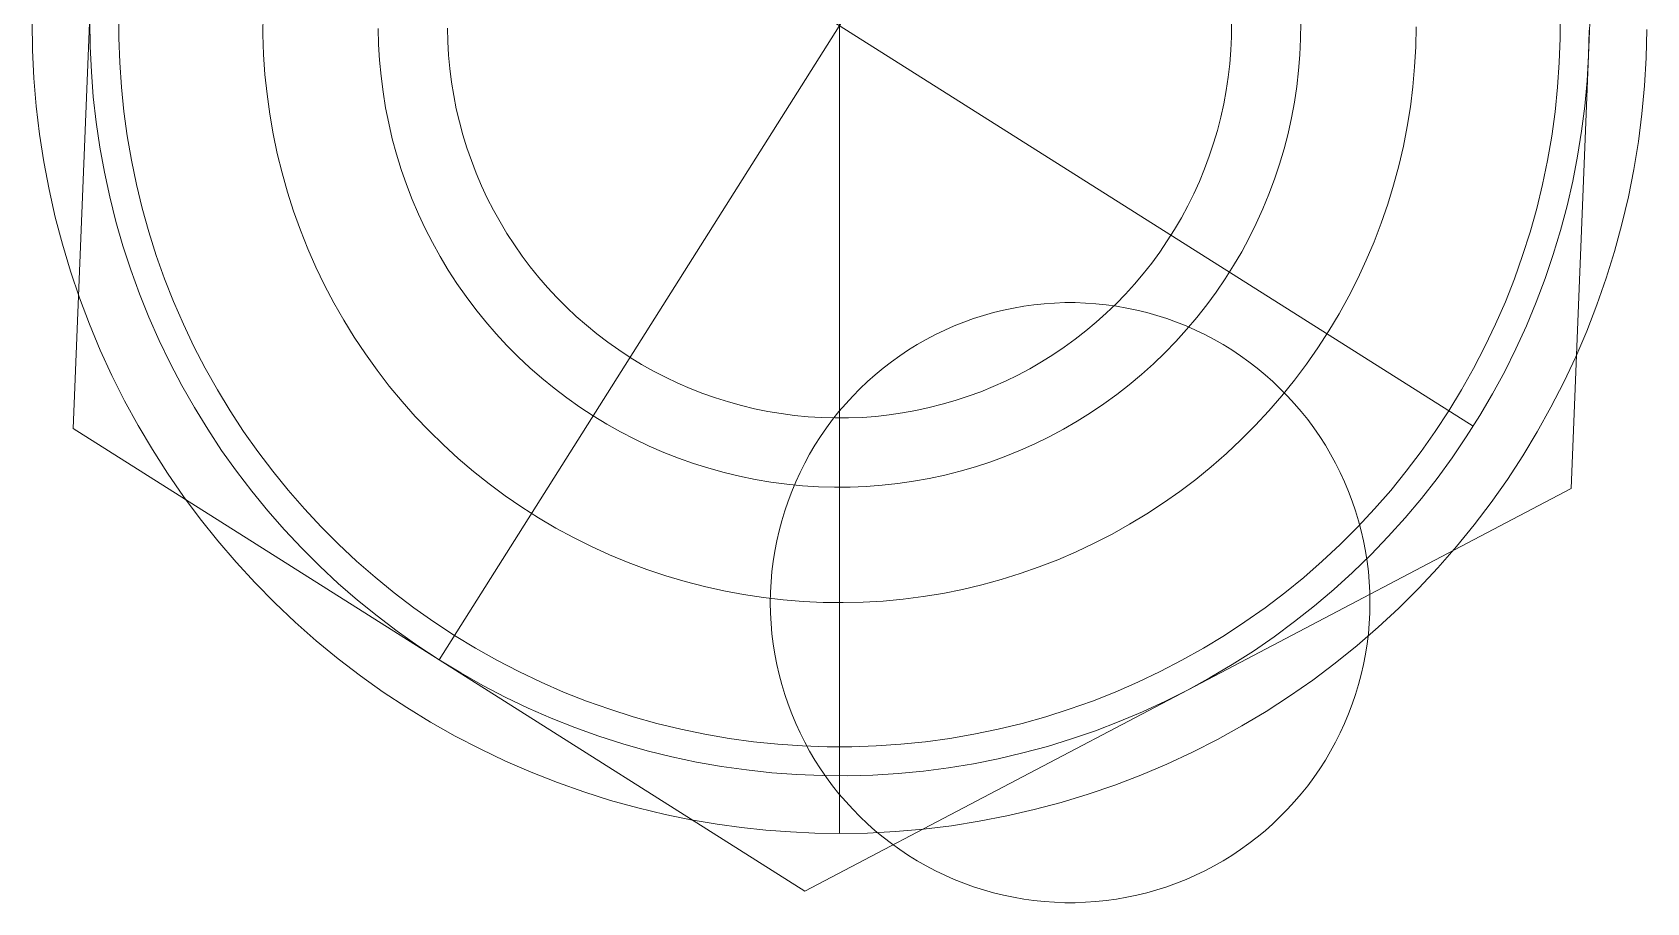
# Model space of a CAD drawing. Header units: inches. Extents: x -6 to 165, y -5 to 126.
# Drawn here: x 74.659 to 75.211, y 61.779 to 62.076 of the extents above; entities that cross this region are included whole.
import ezdxf

# ---------------------------------------------------------------- set-up
doc = ezdxf.new("R2010")
doc.units = ezdxf.units.IN
doc.layers.add('ZANO_R', color=7, linetype='Continuous', lineweight=0)

msp = doc.modelspace()

# ---------------------------------------------------------------- linework, layer by layer
at = {"layer": 'ZANO_R'}
for p, q in [((74.93503, 61.80246), (74.93503, 62.35382)), ((74.79828, 61.86173), (75.07177, 62.29455)), ((75.19671, 62.2156), (75.19081, 62.06792)), ((75.15143, 61.9414), (74.71862, 62.21489)), ((74.67334, 61.94068), (74.67924, 62.08836)), ((74.65947, 62.06978), (74.65935, 62.07938)), ((74.67904, 62.07972), (74.67913, 62.07107)), ((74.68892, 62.08237), (74.68892, 62.07396)), ((74.73813, 62.07516), (74.73815, 62.08199)), ((75.06888, 62.07433), (75.06893, 62.07896)), ((75.09256, 62.0791), (75.0925, 62.07366)), ((75.13194, 62.07771), (75.13181, 62.07087)), ((75.18114, 62.08232), (75.18114, 62.07391)), ((74.68892, 62.07396), (74.6892, 62.06556)), ((74.73835, 62.06832), (74.73813, 62.07516)), ((74.77762, 62.07174), (74.7775, 62.07718)), ((74.80113, 62.07732), (74.80123, 62.0727)), ((74.80123, 62.0727), (74.8015, 62.06809)), ((75.06866, 62.06972), (75.06888, 62.07433)), ((75.0925, 62.07366), (75.09225, 62.06823)), ((75.18114, 62.07391), (75.18085, 62.06551)), ((75.19081, 62.06792), (75.19101, 62.07657)), ((75.21049, 62.0672), (75.21071, 62.07679)), ((74.65993, 62.0602), (74.65947, 62.06978)), ((74.67913, 62.07107), (74.67952, 62.06243)), ((74.73881, 62.0615), (74.73835, 62.06832)), ((74.77794, 62.06631), (74.77762, 62.07174)), ((74.8015, 62.06809), (74.80193, 62.06349)), ((75.06829, 62.06511), (75.06866, 62.06972)), ((75.09225, 62.06823), (75.09181, 62.06281)), ((75.13181, 62.07087), (75.13144, 62.06405)), ((75.19081, 62.06792), (75.18491, 61.92024)), ((75.19032, 62.05929), (75.19081, 62.06792)), ((75.20994, 62.05762), (75.21049, 62.0672)), ((74.67952, 62.06243), (74.68019, 62.05381)), ((74.6892, 62.06556), (74.68978, 62.05718)), ((74.73951, 62.0547), (74.73881, 62.0615)), ((74.77844, 62.0609), (74.77794, 62.06631)), ((74.80193, 62.06349), (74.80251, 62.0589)), ((75.06776, 62.06052), (75.06829, 62.06511)), ((75.09181, 62.06281), (75.09119, 62.05741)), ((75.13144, 62.06405), (75.13083, 62.05724)), ((75.18085, 62.06551), (75.18027, 62.05713)), ((74.66072, 62.05064), (74.65993, 62.0602)), ((74.68978, 62.05718), (74.69063, 62.04882)), ((74.77913, 62.05551), (74.77844, 62.0609)), ((74.80251, 62.0589), (74.80326, 62.05434)), ((75.06623, 62.0514), (75.06708, 62.05595)), ((75.06708, 62.05595), (75.06776, 62.06052)), ((75.09119, 62.05741), (75.09038, 62.05203)), ((75.13083, 62.05724), (75.12999, 62.05046)), ((75.18027, 62.05713), (75.17941, 62.04877)), ((75.18954, 62.05068), (75.19032, 62.05929)), ((75.20906, 62.04807), (75.20994, 62.05762)), ((74.66184, 62.04111), (74.66072, 62.05064)), ((74.68019, 62.05381), (74.68116, 62.04522)), ((74.74044, 62.04793), (74.73951, 62.0547)), ((74.78, 62.05014), (74.77913, 62.05551)), ((74.78106, 62.0448), (74.78, 62.05014)), ((74.80326, 62.05434), (74.80416, 62.0498)), ((75.06523, 62.04689), (75.06623, 62.0514)), ((75.09038, 62.05203), (75.08939, 62.04668)), ((75.12999, 62.05046), (75.12891, 62.04371)), ((75.18847, 62.0421), (75.18954, 62.05068)), ((74.68116, 62.04522), (74.68242, 62.03666)), ((74.69063, 62.04882), (74.69178, 62.04049)), ((74.74161, 62.0412), (74.74044, 62.04793)), ((74.7823, 62.03951), (74.78106, 62.0448)), ((74.80416, 62.0498), (74.80521, 62.0453)), ((74.80521, 62.0453), (74.80642, 62.04084)), ((75.06407, 62.04241), (75.06523, 62.04689)), ((75.08939, 62.04668), (75.08821, 62.04137)), ((75.17941, 62.04877), (75.17827, 62.04044)), ((75.20785, 62.03855), (75.20906, 62.04807)), ((74.6633, 62.03162), (74.66184, 62.04111)), ((74.69178, 62.04049), (74.6932, 62.03221)), ((74.74301, 62.03451), (74.74161, 62.0412)), ((74.78373, 62.03426), (74.7823, 62.03951)), ((74.80642, 62.04084), (74.80779, 62.03643)), ((75.06276, 62.03798), (75.06407, 62.04241)), ((75.08821, 62.04137), (75.08685, 62.03611)), ((75.12891, 62.04371), (75.1276, 62.037)), ((75.17827, 62.04044), (75.17684, 62.03216)), ((75.1871, 62.03356), (75.18847, 62.0421)), ((74.68242, 62.03666), (74.68396, 62.02815)), ((74.74464, 62.02787), (74.74301, 62.03451)), ((74.78533, 62.02906), (74.78373, 62.03426)), ((74.80779, 62.03643), (74.8093, 62.03206)), ((75.05969, 62.02926), (75.0613, 62.0336)), ((75.0613, 62.0336), (75.06276, 62.03798)), ((75.08685, 62.03611), (75.08531, 62.03089)), ((75.1276, 62.037), (75.12605, 62.03034)), ((75.18546, 62.02507), (75.1871, 62.03356)), ((75.20631, 62.02909), (75.20785, 62.03855)), ((74.66508, 62.02219), (74.6633, 62.03162)), ((74.68396, 62.02815), (74.68579, 62.0197)), ((74.6932, 62.03221), (74.69491, 62.02398)), ((74.78712, 62.02393), (74.78533, 62.02906)), ((74.8093, 62.03206), (74.81097, 62.02775)), ((75.05793, 62.02499), (75.05969, 62.02926)), ((75.08531, 62.03089), (75.08359, 62.02573)), ((75.12605, 62.03034), (75.12428, 62.02374)), ((75.17684, 62.03216), (75.17513, 62.02393)), ((75.20444, 62.01968), (75.20631, 62.02909)), ((74.69491, 62.02398), (74.6969, 62.01581)), ((74.74649, 62.02129), (74.74464, 62.02787)), ((74.78907, 62.01885), (74.78712, 62.02393)), ((74.81097, 62.02775), (74.81278, 62.0235)), ((74.81278, 62.0235), (74.81474, 62.01931)), ((75.05602, 62.02078), (75.05793, 62.02499)), ((75.08359, 62.02573), (75.08169, 62.02064)), ((75.12428, 62.02374), (75.12228, 62.0172)), ((75.17513, 62.02393), (75.17314, 62.01576)), ((75.18352, 62.01664), (75.18546, 62.02507)), ((74.66719, 62.01283), (74.66508, 62.02219)), ((74.68579, 62.0197), (74.68791, 62.01132)), ((74.74858, 62.01478), (74.74649, 62.02129)), ((74.79121, 62.01385), (74.78907, 62.01885)), ((74.81474, 62.01931), (74.81684, 62.01519)), ((75.05397, 62.01664), (75.05602, 62.02078)), ((75.08169, 62.02064), (75.07962, 62.01561)), ((75.12228, 62.0172), (75.12005, 62.01074)), ((75.20224, 62.01034), (75.20444, 62.01968)), ((74.66963, 62.00355), (74.66719, 62.01283)), ((74.6969, 62.01581), (74.69917, 62.00772)), ((74.75089, 62.00835), (74.74858, 62.01478)), ((74.79351, 62.00893), (74.79121, 62.01385)), ((74.81684, 62.01519), (74.81909, 62.01115)), ((75.04944, 62.00858), (75.05177, 62.01257)), ((75.05177, 62.01257), (75.05397, 62.01664)), ((75.07962, 62.01561), (75.07737, 62.01066)), ((75.17314, 62.01576), (75.17087, 62.00767)), ((75.1813, 62.00828), (75.18352, 62.01664)), ((74.68791, 62.01132), (74.69031, 62.00301)), ((74.69917, 62.00772), (74.70171, 61.99971)), ((74.75343, 62.002), (74.75089, 62.00835)), ((74.79599, 62.00408), (74.79351, 62.00893)), ((74.81909, 62.01115), (74.82147, 62.00719)), ((74.82147, 62.00719), (74.82398, 62.00331)), ((75.04697, 62.00467), (75.04944, 62.00858)), ((75.07737, 62.01066), (75.07496, 62.00578)), ((75.12005, 62.01074), (75.1176, 62.00436)), ((75.17087, 62.00767), (75.16833, 61.99966)), ((75.1788, 62), (75.1813, 62.00828)), ((75.19972, 62.00108), (75.20224, 62.01034)), ((74.67238, 61.99436), (74.66963, 62.00355)), ((74.69031, 62.00301), (74.69298, 61.99479)), ((74.75618, 61.99574), (74.75343, 62.002)), ((74.79863, 61.99933), (74.79599, 62.00408)), ((74.82398, 62.00331), (74.82663, 61.99952)), ((75.04164, 61.99712), (75.04437, 62.00085)), ((75.04437, 62.00085), (75.04697, 62.00467)), ((75.07238, 62.001), (75.06963, 61.9963)), ((75.07496, 62.00578), (75.07238, 62.001)), ((75.1176, 62.00436), (75.11493, 61.99807)), ((75.19688, 61.99192), (75.19972, 62.00108)), ((74.70171, 61.99971), (74.70453, 61.99179)), ((74.75915, 61.98959), (74.75618, 61.99574)), ((74.80143, 61.99467), (74.79863, 61.99933)), ((74.82663, 61.99952), (74.82941, 61.99583)), ((74.82941, 61.99583), (74.83231, 61.99223)), ((75.03878, 61.99349), (75.04164, 61.99712)), ((75.06963, 61.9963), (75.06673, 61.9917)), ((75.11493, 61.99807), (75.11204, 61.99187)), ((75.16833, 61.99966), (75.16551, 61.99174)), ((75.17602, 61.99182), (75.1788, 62)), ((74.67546, 61.98527), (74.67238, 61.99436)), ((74.69298, 61.99479), (74.69594, 61.98666)), ((74.70453, 61.99179), (74.70761, 61.98397)), ((74.76232, 61.98353), (74.75915, 61.98959)), ((74.80439, 61.99011), (74.80143, 61.99467)), ((74.8075, 61.98565), (74.80439, 61.99011)), ((74.83231, 61.99223), (74.83534, 61.98874)), ((75.03269, 61.98653), (75.03579, 61.98996)), ((75.03579, 61.98996), (75.03878, 61.99349)), ((75.06673, 61.9917), (75.06367, 61.98721)), ((75.11204, 61.99187), (75.10894, 61.98578)), ((75.16551, 61.99174), (75.16243, 61.98392)), ((75.17297, 61.98373), (75.17602, 61.99182)), ((75.19372, 61.98286), (75.19688, 61.99192)), ((74.67885, 61.9763), (74.67546, 61.98527)), ((74.69594, 61.98666), (74.69916, 61.97864)), ((74.70761, 61.98397), (74.71096, 61.97626)), ((74.81077, 61.9813), (74.8075, 61.98565)), ((74.83534, 61.98874), (74.83849, 61.98535)), ((74.83849, 61.98535), (74.84175, 61.98207)), ((75.02947, 61.98322), (75.03269, 61.98653)), ((75.06367, 61.98721), (75.06045, 61.98282)), ((75.10894, 61.98578), (75.10563, 61.9798)), ((75.16243, 61.98392), (75.15908, 61.97621)), ((74.69916, 61.97864), (74.70266, 61.97073)), ((74.76571, 61.9776), (74.76232, 61.98353)), ((74.81419, 61.97707), (74.81077, 61.9813)), ((74.84175, 61.98207), (74.84512, 61.97891)), ((74.84512, 61.97891), (74.8486, 61.97587)), ((74.98081, 61.97816), (74.98417, 61.97924)), ((74.98417, 61.97924), (74.98758, 61.98021)), ((74.98758, 61.98021), (74.99101, 61.98105)), ((74.99101, 61.98105), (74.99447, 61.98178)), ((74.99447, 61.98178), (74.99795, 61.98239)), ((74.99795, 61.98239), (75.00145, 61.98287)), ((75.00145, 61.98287), (75.00497, 61.98324)), ((75.00497, 61.98324), (75.00849, 61.98348)), ((75.00849, 61.98348), (75.01203, 61.98361)), ((75.01203, 61.98361), (75.01556, 61.98361)), ((75.01556, 61.98361), (75.01909, 61.98348)), ((75.01909, 61.98348), (75.02262, 61.98324)), ((75.02262, 61.98324), (75.02614, 61.98287)), ((75.0227, 61.97693), (75.02614, 61.98001)), ((75.02614, 61.98001), (75.02947, 61.98322)), ((75.02614, 61.98287), (75.02964, 61.98239)), ((75.02964, 61.98239), (75.03312, 61.98178)), ((75.03312, 61.98178), (75.03658, 61.98105)), ((75.03658, 61.98105), (75.04001, 61.98021)), ((75.04001, 61.98021), (75.04341, 61.97924)), ((75.04341, 61.97924), (75.04678, 61.97816)), ((75.05709, 61.97855), (75.05358, 61.9744)), ((75.06045, 61.98282), (75.05709, 61.97855)), ((75.10563, 61.9798), (75.10211, 61.97394)), ((75.16965, 61.97574), (75.17297, 61.98373)), ((75.19025, 61.97392), (75.19372, 61.98286)), ((74.68254, 61.96744), (74.67885, 61.9763)), ((74.71096, 61.97626), (74.71457, 61.96867)), ((74.7693, 61.97178), (74.76571, 61.9776)), ((74.81775, 61.97296), (74.81419, 61.97707)), ((74.82145, 61.96898), (74.81775, 61.97296)), ((74.8486, 61.97587), (74.85218, 61.97294)), ((74.85218, 61.97294), (74.85586, 61.97015)), ((74.96778, 61.9727), (74.97096, 61.97423)), ((74.97096, 61.97423), (74.9742, 61.97566)), ((74.9742, 61.97566), (74.97748, 61.97697)), ((74.97748, 61.97697), (74.98081, 61.97816)), ((75.0155, 61.97112), (75.01915, 61.97396)), ((75.01915, 61.97396), (75.0227, 61.97693)), ((75.04678, 61.97816), (75.0501, 61.97697)), ((75.05358, 61.9744), (75.04992, 61.97037)), ((75.0501, 61.97697), (75.05339, 61.97566)), ((75.05339, 61.97566), (75.05662, 61.97423)), ((75.05662, 61.97423), (75.05981, 61.9727)), ((75.10211, 61.97394), (75.0984, 61.9682)), ((75.15908, 61.97621), (75.15547, 61.96862)), ((75.16605, 61.96788), (75.16965, 61.97574)), ((75.18647, 61.9651), (75.19025, 61.97392)), ((74.68655, 61.95872), (74.68254, 61.96744)), ((74.70266, 61.97073), (74.70642, 61.96294)), ((74.71457, 61.96867), (74.71843, 61.9612)), ((74.7731, 61.96609), (74.7693, 61.97178)), ((74.82529, 61.96512), (74.82145, 61.96898)), ((74.85586, 61.97015), (74.85963, 61.96748)), ((74.85963, 61.96748), (74.8635, 61.96494)), ((74.95562, 61.9655), (74.95857, 61.96745)), ((74.95857, 61.96745), (74.96158, 61.96931)), ((74.96158, 61.96931), (74.96465, 61.97106)), ((74.96465, 61.97106), (74.96778, 61.9727)), ((75.00793, 61.96582), (75.01176, 61.96841)), ((75.01176, 61.96841), (75.0155, 61.97112)), ((75.04992, 61.97037), (75.04614, 61.96647)), ((75.05981, 61.9727), (75.06294, 61.97106)), ((75.06294, 61.97106), (75.06601, 61.96931)), ((75.06601, 61.96931), (75.06902, 61.96745)), ((75.06902, 61.96745), (75.07196, 61.9655)), ((75.0984, 61.9682), (75.09448, 61.9626)), ((75.15547, 61.96862), (75.1516, 61.96116)), ((75.1622, 61.96014), (75.16605, 61.96788)), ((74.70642, 61.96294), (74.71044, 61.95529)), ((74.77708, 61.96054), (74.7731, 61.96609)), ((74.82925, 61.9614), (74.82529, 61.96512)), ((74.8635, 61.96494), (74.86745, 61.96254)), ((74.86745, 61.96254), (74.87148, 61.96028)), ((74.94995, 61.96128), (74.95275, 61.96344)), ((74.95275, 61.96344), (74.95562, 61.9655)), ((75.00001, 61.96106), (75.00401, 61.96337)), ((75.00401, 61.96337), (75.00793, 61.96582)), ((75.04222, 61.9627), (75.03817, 61.95907)), ((75.04614, 61.96647), (75.04222, 61.9627)), ((75.07196, 61.9655), (75.07483, 61.96344)), ((75.07483, 61.96344), (75.07764, 61.96128)), ((75.09448, 61.9626), (75.09038, 61.95714)), ((75.18239, 61.95643), (75.18647, 61.9651)), ((74.69086, 61.95015), (74.68655, 61.95872)), ((74.71843, 61.9612), (74.72255, 61.95388)), ((74.78126, 61.95513), (74.77708, 61.96054)), ((74.83334, 61.95782), (74.82925, 61.9614)), ((74.83756, 61.95438), (74.83334, 61.95782)), ((74.87148, 61.96028), (74.87558, 61.95815)), ((74.87558, 61.95815), (74.87976, 61.95617)), ((74.94202, 61.95425), (74.94458, 61.95669)), ((74.94458, 61.95669), (74.94722, 61.95903)), ((74.94722, 61.95903), (74.94995, 61.96128)), ((74.98755, 61.95497), (74.99177, 61.95686)), ((74.99177, 61.95686), (74.99593, 61.95889)), ((74.99593, 61.95889), (75.00001, 61.96106)), ((75.03817, 61.95907), (75.034, 61.95558)), ((75.07764, 61.96128), (75.08036, 61.95903)), ((75.08036, 61.95903), (75.08301, 61.95669)), ((75.08301, 61.95669), (75.08557, 61.95425)), ((75.09038, 61.95714), (75.08608, 61.95182)), ((75.1516, 61.96116), (75.14748, 61.95384)), ((75.15808, 61.95253), (75.1622, 61.96014)), ((75.178, 61.94789), (75.18239, 61.95643)), ((74.71044, 61.95529), (74.71472, 61.94777)), ((74.72255, 61.95388), (74.72692, 61.9467)), ((74.78562, 61.94987), (74.78126, 61.95513)), ((74.84189, 61.95109), (74.83756, 61.95438)), ((74.84633, 61.94795), (74.84189, 61.95109)), ((74.87976, 61.95617), (74.884, 61.95434)), ((74.884, 61.95434), (74.88831, 61.95265)), ((74.88831, 61.95265), (74.89267, 61.95111)), ((74.89267, 61.95111), (74.89708, 61.94973)), ((74.93715, 61.94913), (74.93954, 61.95173)), ((74.93954, 61.95173), (74.94202, 61.95425)), ((74.97454, 61.9502), (74.97893, 61.95164)), ((74.97893, 61.95164), (74.98327, 61.95323)), ((74.98327, 61.95323), (74.98755, 61.95497)), ((75.02971, 61.95223), (75.0253, 61.94904)), ((75.034, 61.95558), (75.02971, 61.95223)), ((75.08608, 61.95182), (75.08161, 61.94665)), ((75.08557, 61.95425), (75.08805, 61.95173)), ((75.08805, 61.95173), (75.09044, 61.94913)), ((75.14748, 61.95384), (75.14311, 61.94666)), ((75.15371, 61.94507), (75.15808, 61.95253)), ((74.69546, 61.94173), (74.69086, 61.95015)), ((74.71472, 61.94777), (74.71925, 61.94041)), ((74.72692, 61.9467), (74.73153, 61.93967)), ((74.79016, 61.94476), (74.78562, 61.94987)), ((74.85088, 61.94497), (74.84633, 61.94795)), ((74.89708, 61.94973), (74.90153, 61.94849)), ((74.90153, 61.94849), (74.90603, 61.94742)), ((74.90603, 61.94742), (74.91056, 61.94649)), ((74.91056, 61.94649), (74.91511, 61.94573)), ((74.91511, 61.94573), (74.9197, 61.94512)), ((74.93265, 61.94368), (74.93485, 61.94644)), ((74.93485, 61.94644), (74.93715, 61.94913)), ((74.94738, 61.94481), (74.95198, 61.94531)), ((74.95198, 61.94531), (74.95655, 61.94598)), ((74.95655, 61.94598), (74.9611, 61.9468)), ((74.9611, 61.9468), (74.96562, 61.94778)), ((74.96562, 61.94778), (74.9701, 61.94891)), ((74.9701, 61.94891), (74.97454, 61.9502)), ((75.02079, 61.946), (75.01618, 61.94312)), ((75.0253, 61.94904), (75.02079, 61.946)), ((75.08161, 61.94665), (75.07696, 61.94164)), ((75.09044, 61.94913), (75.09274, 61.94644)), ((75.09274, 61.94644), (75.09494, 61.94368)), ((75.1385, 61.93963), (75.14311, 61.94666)), ((75.17332, 61.93952), (75.178, 61.94789)), ((74.79828, 61.86173), (74.67334, 61.94068)), ((74.70035, 61.93347), (74.69546, 61.94173)), ((74.71925, 61.94041), (74.72402, 61.9332)), ((74.79488, 61.93981), (74.79016, 61.94476)), ((74.79976, 61.93503), (74.79488, 61.93981)), ((74.85552, 61.94214), (74.85088, 61.94497)), ((74.86026, 61.93948), (74.85552, 61.94214)), ((74.9197, 61.94512), (74.9243, 61.94467)), ((74.9243, 61.94467), (74.92891, 61.94438)), ((74.92853, 61.93793), (74.93054, 61.94084)), ((74.92891, 61.94438), (74.93353, 61.94425)), ((74.93054, 61.94084), (74.93265, 61.94368)), ((74.93353, 61.94425), (74.93815, 61.94427)), ((74.93815, 61.94427), (74.94277, 61.94446)), ((74.94277, 61.94446), (74.94738, 61.94481)), ((75.01147, 61.9404), (75.00667, 61.93784)), ((75.01618, 61.94312), (75.01147, 61.9404)), ((75.07696, 61.94164), (75.07213, 61.9368)), ((75.09494, 61.94368), (75.09705, 61.94084)), ((75.09705, 61.94084), (75.09905, 61.93793)), ((75.14909, 61.93776), (75.15371, 61.94507)), ((74.73153, 61.93967), (74.73637, 61.9328)), ((74.80481, 61.93042), (74.79976, 61.93503)), ((74.86509, 61.93698), (74.86026, 61.93948)), ((74.87001, 61.93465), (74.86509, 61.93698)), ((74.875, 61.93249), (74.87001, 61.93465)), ((74.92482, 61.93191), (74.92662, 61.93495)), ((74.92662, 61.93495), (74.92853, 61.93793)), ((75.00179, 61.93545), (74.99682, 61.93323)), ((75.00667, 61.93784), (75.00179, 61.93545)), ((75.07213, 61.9368), (75.06714, 61.93212)), ((75.09905, 61.93793), (75.10096, 61.93495)), ((75.10096, 61.93495), (75.10276, 61.93191)), ((75.13365, 61.93276), (75.1385, 61.93963)), ((75.14423, 61.93061), (75.14909, 61.93776)), ((75.16836, 61.93131), (75.17332, 61.93952)), ((74.70553, 61.9254), (74.70035, 61.93347)), ((74.72402, 61.9332), (74.72904, 61.92615)), ((74.73637, 61.9328), (74.74145, 61.9261)), ((74.81002, 61.92599), (74.80481, 61.93042)), ((74.88006, 61.93051), (74.875, 61.93249)), ((74.88519, 61.9287), (74.88006, 61.93051)), ((74.92154, 61.92565), (74.92313, 61.92881)), ((74.92313, 61.92881), (74.92482, 61.93191)), ((74.98668, 61.92932), (74.98151, 61.92762)), ((74.99178, 61.93119), (74.98668, 61.92932)), ((74.99682, 61.93323), (74.99178, 61.93119)), ((75.06714, 61.93212), (75.062, 61.92763)), ((75.10276, 61.93191), (75.10446, 61.92881)), ((75.10446, 61.92881), (75.10605, 61.92565)), ((75.12857, 61.92607), (75.13365, 61.93276)), ((75.13913, 61.92363), (75.14423, 61.93061)), ((75.16311, 61.92328), (75.16836, 61.93131)), ((74.71098, 61.9175), (74.70553, 61.9254)), ((74.72904, 61.92615), (74.73429, 61.91928)), ((74.74145, 61.9261), (74.74675, 61.91958)), ((74.81537, 61.92175), (74.81002, 61.92599)), ((74.89038, 61.92707), (74.88519, 61.9287)), ((74.89562, 61.92562), (74.89038, 61.92707)), ((74.90091, 61.92435), (74.89562, 61.92562)), ((74.90624, 61.92326), (74.90091, 61.92435)), ((74.9116, 61.92236), (74.90624, 61.92326)), ((74.92006, 61.92244), (74.92154, 61.92565)), ((74.9657, 61.92362), (74.96035, 61.92266)), ((74.97102, 61.92477), (74.9657, 61.92362)), ((74.97629, 61.92611), (74.97102, 61.92477)), ((74.98151, 61.92762), (74.97629, 61.92611)), ((75.0567, 61.92331), (75.05125, 61.91918)), ((75.062, 61.92763), (75.0567, 61.92331)), ((75.10605, 61.92565), (75.10753, 61.92244)), ((75.12327, 61.91955), (75.12857, 61.92607)), ((75.13379, 61.91682), (75.13913, 61.92363)), ((75.15758, 61.91544), (75.16311, 61.92328)), ((74.73429, 61.91928), (74.73977, 61.91259)), ((74.74675, 61.91958), (74.75228, 61.91325)), ((74.82087, 61.91769), (74.81537, 61.92175)), ((74.91699, 61.92164), (74.9116, 61.92236)), ((74.9224, 61.92111), (74.91699, 61.92164)), ((74.91744, 61.91588), (74.91869, 61.91918)), ((74.91869, 61.91918), (74.92006, 61.92244)), ((74.92783, 61.92077), (74.9224, 61.92111)), ((74.93327, 61.92062), (74.92783, 61.92077)), ((74.93871, 61.92065), (74.93327, 61.92062)), ((74.94414, 61.92087), (74.93871, 61.92065)), ((74.94956, 61.92128), (74.94414, 61.92087)), ((74.95497, 61.92187), (74.94956, 61.92128)), ((74.96035, 61.92266), (74.95497, 61.92187)), ((75.05125, 61.91918), (75.04566, 61.91524)), ((75.18491, 61.92024), (75.05407, 61.85151)), ((75.10753, 61.92244), (75.10889, 61.91918)), ((75.10889, 61.91918), (75.11015, 61.91588)), ((75.11774, 61.91321), (75.12327, 61.91955)), ((74.71671, 61.9098), (74.71098, 61.9175)), ((74.73977, 61.91259), (74.74547, 61.90609)), ((74.75228, 61.91325), (74.75801, 61.9071)), ((74.82651, 61.91382), (74.82087, 61.91769)), ((74.83228, 61.91016), (74.82651, 61.91382)), ((74.91528, 61.90915), (74.9163, 61.91253)), ((74.9163, 61.91253), (74.91744, 61.91588)), ((75.04566, 61.91524), (75.03994, 61.9115)), ((75.11015, 61.91588), (75.11129, 61.91253)), ((75.11129, 61.91253), (75.11231, 61.90915)), ((75.11201, 61.90707), (75.11774, 61.91321)), ((75.12823, 61.9102), (75.13379, 61.91682)), ((75.15179, 61.9078), (75.15758, 61.91544)), ((74.7227, 61.90231), (74.71671, 61.9098)), ((74.75801, 61.9071), (74.76395, 61.90116)), ((74.83817, 61.90669), (74.83228, 61.91016)), ((74.84418, 61.90343), (74.83817, 61.90669)), ((74.91437, 61.90573), (74.91528, 61.90915)), ((75.0341, 61.90796), (75.02813, 61.90462)), ((75.03994, 61.9115), (75.0341, 61.90796)), ((75.10606, 61.90113), (75.11201, 61.90707)), ((75.11231, 61.90915), (75.11321, 61.90573)), ((75.12245, 61.90377), (75.12823, 61.9102)), ((75.14573, 61.90036), (75.15179, 61.9078)), ((74.72895, 61.89502), (74.7227, 61.90231)), ((74.74547, 61.90609), (74.75139, 61.89979)), ((74.76395, 61.90116), (74.7701, 61.89542)), ((74.8503, 61.90038), (74.84418, 61.90343)), ((74.91292, 61.89881), (74.91359, 61.90228)), ((74.91359, 61.90228), (74.91437, 61.90573)), ((75.02205, 61.9015), (75.01587, 61.89858)), ((75.02813, 61.90462), (75.02205, 61.9015)), ((75.11321, 61.90573), (75.114, 61.90228)), ((75.114, 61.90228), (75.11467, 61.89881)), ((75.11645, 61.89754), (75.12245, 61.90377)), ((74.75139, 61.89979), (74.75752, 61.89369)), ((74.85652, 61.89755), (74.8503, 61.90038)), ((74.86283, 61.89494), (74.85652, 61.89755)), ((74.91237, 61.89532), (74.91292, 61.89881)), ((75.00959, 61.89589), (75.00322, 61.89341)), ((75.01587, 61.89858), (75.00959, 61.89589)), ((75.09992, 61.89539), (75.10606, 61.90113)), ((75.11025, 61.89152), (75.11645, 61.89754)), ((75.11467, 61.89881), (75.11521, 61.89532)), ((75.13941, 61.89314), (75.14573, 61.90036)), ((74.73544, 61.88796), (74.72895, 61.89502)), ((74.75752, 61.89369), (74.76385, 61.8878)), ((74.7701, 61.89542), (74.77643, 61.8899)), ((74.86924, 61.89254), (74.86283, 61.89494)), ((74.87572, 61.89037), (74.86924, 61.89254)), ((74.88227, 61.88842), (74.87572, 61.89037)), ((74.91164, 61.88829), (74.91194, 61.89181)), ((74.91194, 61.89181), (74.91237, 61.89532)), ((74.99677, 61.89115), (74.99024, 61.88912)), ((75.00322, 61.89341), (74.99677, 61.89115)), ((75.09358, 61.88987), (75.09992, 61.89539)), ((75.10385, 61.88571), (75.11025, 61.89152)), ((75.11521, 61.89532), (75.11564, 61.89181)), ((75.11564, 61.89181), (75.11595, 61.88829)), ((75.13285, 61.88614), (75.13941, 61.89314)), ((74.74218, 61.88113), (74.73544, 61.88796)), ((74.76385, 61.8878), (74.77038, 61.88213)), ((74.77643, 61.8899), (74.78295, 61.88459)), ((74.88889, 61.88671), (74.88227, 61.88842)), ((74.89556, 61.88522), (74.88889, 61.88671)), ((74.90228, 61.88397), (74.89556, 61.88522)), ((74.9114, 61.88122), (74.91146, 61.88476)), ((74.91146, 61.88476), (74.91164, 61.88829)), ((74.97699, 61.88575), (74.97029, 61.88441)), ((74.98364, 61.88732), (74.97699, 61.88575)), ((74.99024, 61.88912), (74.98364, 61.88732)), ((75.08706, 61.88456), (75.09358, 61.88987)), ((75.09725, 61.88011), (75.10385, 61.88571)), ((75.11595, 61.88829), (75.11613, 61.88476)), ((75.11613, 61.88476), (75.11619, 61.88122)), ((75.12606, 61.87937), (75.13285, 61.88614)), ((74.74915, 61.87454), (74.74218, 61.88113)), ((74.77038, 61.88213), (74.77709, 61.87668)), ((74.78295, 61.88459), (74.78965, 61.87951)), ((74.78965, 61.87951), (74.79651, 61.87467)), ((74.90904, 61.88295), (74.90228, 61.88397)), ((74.91583, 61.88216), (74.90904, 61.88295)), ((74.91146, 61.87769), (74.9114, 61.88122)), ((74.92264, 61.88161), (74.91583, 61.88216)), ((74.92947, 61.8813), (74.92264, 61.88161)), ((74.9363, 61.88123), (74.92947, 61.8813)), ((74.94314, 61.88139), (74.9363, 61.88123)), ((74.94996, 61.88179), (74.94314, 61.88139)), ((74.95677, 61.88243), (74.94996, 61.88179)), ((74.96355, 61.8833), (74.95677, 61.88243)), ((74.97029, 61.88441), (74.96355, 61.8833)), ((75.0735, 61.87464), (75.08037, 61.87949)), ((75.08037, 61.87949), (75.08706, 61.88456)), ((75.09047, 61.87475), (75.09725, 61.88011)), ((75.11619, 61.88122), (75.11613, 61.87769)), ((75.11902, 61.87285), (75.12606, 61.87937)), ((74.75635, 61.8682), (74.74915, 61.87454)), ((74.77709, 61.87668), (74.78398, 61.87146)), ((74.79651, 61.87467), (74.80354, 61.87006)), ((74.91164, 61.87416), (74.91146, 61.87769)), ((74.91194, 61.87064), (74.91164, 61.87416)), ((75.06647, 61.87003), (75.0735, 61.87464)), ((75.08351, 61.86961), (75.09047, 61.87475)), ((75.11595, 61.87416), (75.11564, 61.87064)), ((75.11613, 61.87769), (75.11595, 61.87416)), ((74.76377, 61.86211), (74.75635, 61.8682)), ((74.78398, 61.87146), (74.79105, 61.86647)), ((74.80354, 61.87006), (74.81072, 61.86569)), ((74.91237, 61.86713), (74.91194, 61.87064)), ((75.05929, 61.86566), (75.06647, 61.87003)), ((75.07639, 61.86472), (75.08351, 61.86961)), ((75.11177, 61.86657), (75.11902, 61.87285)), ((75.11564, 61.87064), (75.11521, 61.86713)), ((74.79105, 61.86647), (74.79828, 61.86173)), ((74.81072, 61.86569), (74.81805, 61.86157)), ((74.91292, 61.86364), (74.91237, 61.86713)), ((74.91359, 61.86017), (74.91292, 61.86364)), ((75.05196, 61.86155), (75.05929, 61.86566)), ((75.0691, 61.86007), (75.07639, 61.86472)), ((75.1043, 61.86055), (75.11177, 61.86657)), ((75.11467, 61.86364), (75.114, 61.86017)), ((75.11521, 61.86713), (75.11467, 61.86364)), ((74.77139, 61.85628), (74.76377, 61.86211)), ((74.79828, 61.86173), (74.80567, 61.85724)), ((74.92322, 61.78278), (74.79828, 61.86173)), ((74.80567, 61.85724), (74.8132, 61.85299)), ((74.81805, 61.86157), (74.82551, 61.8577)), ((74.82551, 61.8577), (74.8331, 61.85409)), ((74.91437, 61.85672), (74.91359, 61.86017)), ((75.03691, 61.85407), (75.0445, 61.85768)), ((75.0445, 61.85768), (75.05196, 61.86155)), ((75.06165, 61.85566), (75.0691, 61.86007)), ((75.09663, 61.85479), (75.1043, 61.86055)), ((75.114, 61.86017), (75.11321, 61.85672)), ((74.77921, 61.85072), (74.77139, 61.85628)), ((74.8132, 61.85299), (74.82088, 61.84901)), ((74.8331, 61.85409), (74.84081, 61.85074)), ((74.91528, 61.8533), (74.91437, 61.85672)), ((74.9163, 61.84992), (74.91528, 61.8533)), ((75.0292, 61.85072), (75.03691, 61.85407)), ((75.05407, 61.85151), (75.06165, 61.85566)), ((75.08876, 61.8493), (75.09663, 61.85479)), ((75.11231, 61.8533), (75.11129, 61.84992)), ((75.11321, 61.85672), (75.11231, 61.8533)), ((74.78722, 61.84543), (74.77921, 61.85072)), ((74.82088, 61.84901), (74.82868, 61.84528)), ((74.84081, 61.85074), (74.84863, 61.84766)), ((74.84863, 61.84766), (74.85655, 61.84484)), ((74.91744, 61.84657), (74.9163, 61.84992)), ((74.91869, 61.84327), (74.91744, 61.84657)), ((75.05407, 61.85151), (74.92322, 61.78278)), ((75.01346, 61.84483), (75.02138, 61.84764)), ((75.02138, 61.84764), (75.0292, 61.85072)), ((75.0385, 61.84399), (75.04635, 61.84762)), ((75.04635, 61.84762), (75.05407, 61.85151)), ((75.08071, 61.84409), (75.08876, 61.8493)), ((75.11015, 61.84657), (75.10889, 61.84327)), ((75.11129, 61.84992), (75.11015, 61.84657)), ((74.7954, 61.84043), (74.78722, 61.84543)), ((74.82868, 61.84528), (74.83661, 61.84183)), ((74.83661, 61.84183), (74.84464, 61.83864)), ((74.85655, 61.84484), (74.86456, 61.8423)), ((74.86456, 61.8423), (74.87265, 61.84003)), ((74.92006, 61.84001), (74.91869, 61.84327)), ((74.99736, 61.84002), (75.00545, 61.84228)), ((75.00545, 61.84228), (75.01346, 61.84483)), ((75.02245, 61.83754), (75.03053, 61.84063)), ((75.03053, 61.84063), (75.0385, 61.84399)), ((75.07248, 61.83917), (75.08071, 61.84409)), ((75.10889, 61.84327), (75.10753, 61.84001)), ((74.80376, 61.83571), (74.7954, 61.84043)), ((74.81228, 61.83129), (74.80376, 61.83571)), ((74.84464, 61.83864), (74.85278, 61.83572)), ((74.85278, 61.83572), (74.86102, 61.83308)), ((74.87265, 61.84003), (74.88082, 61.83804)), ((74.88082, 61.83804), (74.88904, 61.83633)), ((74.88904, 61.83633), (74.89733, 61.8349)), ((74.92154, 61.8368), (74.92006, 61.84001)), ((74.92313, 61.83364), (74.92154, 61.8368)), ((74.97268, 61.83489), (74.98096, 61.83632)), ((74.98096, 61.83632), (74.98919, 61.83803)), ((74.98919, 61.83803), (74.99736, 61.84002)), ((75.01428, 61.83473), (75.02245, 61.83754)), ((75.06408, 61.83453), (75.07248, 61.83917)), ((75.10605, 61.8368), (75.10446, 61.83364)), ((75.10753, 61.84001), (75.10605, 61.8368)), ((74.82094, 61.82717), (74.81228, 61.83129)), ((74.86102, 61.83308), (74.86934, 61.83072)), ((74.86934, 61.83072), (74.87773, 61.82864)), ((74.89733, 61.8349), (74.90565, 61.83375)), ((74.90565, 61.83375), (74.91401, 61.83289)), ((74.91401, 61.83289), (74.9224, 61.83232)), ((74.9224, 61.83232), (74.9308, 61.83203)), ((74.92482, 61.83054), (74.92313, 61.83364)), ((74.92662, 61.8275), (74.92482, 61.83054)), ((74.9308, 61.83203), (74.9392, 61.83203)), ((74.9392, 61.83203), (74.9476, 61.83232)), ((74.9476, 61.83232), (74.95599, 61.83289)), ((74.95599, 61.83289), (74.96435, 61.83375)), ((74.96435, 61.83375), (74.97268, 61.83489)), ((74.98925, 61.82796), (74.99766, 61.82993)), ((74.99766, 61.82993), (75.00601, 61.83219)), ((75.00601, 61.83219), (75.01428, 61.83473)), ((75.04683, 61.82615), (75.05553, 61.83019)), ((75.05553, 61.83019), (75.06408, 61.83453)), ((75.10276, 61.83054), (75.10096, 61.8275)), ((75.10446, 61.83364), (75.10276, 61.83054)), ((74.82974, 61.82335), (74.82094, 61.82717)), ((74.87773, 61.82864), (74.88619, 61.82685)), ((74.88619, 61.82685), (74.89471, 61.82534)), ((74.89471, 61.82534), (74.90327, 61.82413)), ((74.90327, 61.82413), (74.91186, 61.8232)), ((74.92853, 61.82452), (74.92662, 61.8275)), ((74.93054, 61.82161), (74.92853, 61.82452)), ((74.96366, 61.82376), (74.97223, 61.82487)), ((74.97223, 61.82487), (74.98077, 61.82627)), ((74.98077, 61.82627), (74.98925, 61.82796)), ((75.03799, 61.82241), (75.04683, 61.82615)), ((75.09905, 61.82452), (75.09705, 61.82161)), ((75.10096, 61.8275), (75.09905, 61.82452)), ((74.83867, 61.81984), (74.82974, 61.82335)), ((74.84772, 61.81665), (74.83867, 61.81984)), ((74.91186, 61.8232), (74.92049, 61.82256)), ((74.92049, 61.82256), (74.92913, 61.82222)), ((74.92913, 61.82222), (74.93777, 61.82216)), ((74.93265, 61.81877), (74.93054, 61.82161)), ((74.93485, 61.81601), (74.93265, 61.81877)), ((74.93777, 61.82216), (74.94642, 61.8224)), ((74.94642, 61.8224), (74.95505, 61.82293)), ((74.95505, 61.82293), (74.96366, 61.82376)), ((75.01996, 61.81587), (75.02903, 61.81898)), ((75.02903, 61.81898), (75.03799, 61.82241)), ((75.09494, 61.81877), (75.09274, 61.81601)), ((75.09705, 61.82161), (75.09494, 61.81877)), ((74.85687, 61.81377), (74.84772, 61.81665)), ((74.86612, 61.81121), (74.85687, 61.81377)), ((74.93715, 61.81332), (74.93485, 61.81601)), ((74.93954, 61.81072), (74.93715, 61.81332)), ((75.00152, 61.8106), (75.01078, 61.81307)), ((75.01078, 61.81307), (75.01996, 61.81587)), ((75.09044, 61.81332), (75.08805, 61.81072)), ((75.09274, 61.81601), (75.09044, 61.81332)), ((74.87545, 61.80897), (74.86612, 61.81121)), ((74.88486, 61.80706), (74.87545, 61.80897)), ((74.94202, 61.8082), (74.93954, 61.81072)), ((74.94458, 61.80576), (74.94202, 61.8082)), ((74.98275, 61.80662), (74.99217, 61.80844)), ((74.99217, 61.80844), (75.00152, 61.8106)), ((75.08557, 61.8082), (75.08301, 61.80576)), ((75.08805, 61.81072), (75.08557, 61.8082)), ((74.89329, 61.80564), (74.88503, 61.80703)), ((74.90159, 61.80449), (74.89329, 61.80564)), ((74.90992, 61.8036), (74.90159, 61.80449)), ((74.91828, 61.80297), (74.90992, 61.8036)), ((74.92665, 61.80259), (74.91828, 61.80297)), ((74.93503, 61.80246), (74.92665, 61.80259)), ((74.93503, 61.80246), (74.94462, 61.80262)), ((74.94722, 61.80342), (74.94458, 61.80576)), ((74.94462, 61.80262), (74.9542, 61.80313)), ((74.94995, 61.80117), (74.94722, 61.80342)), ((74.9542, 61.80313), (74.96375, 61.80396)), ((74.96375, 61.80396), (74.97327, 61.80512)), ((74.97327, 61.80512), (74.98275, 61.80662)), ((75.08036, 61.80342), (75.07764, 61.80117)), ((75.08301, 61.80576), (75.08036, 61.80342)), ((74.95275, 61.79901), (74.94995, 61.80117)), ((74.95562, 61.79695), (74.95275, 61.79901)), ((74.95857, 61.795), (74.95562, 61.79695)), ((75.07196, 61.79695), (75.06902, 61.795)), ((75.07483, 61.79901), (75.07196, 61.79695)), ((75.07764, 61.80117), (75.07483, 61.79901)), ((74.96158, 61.79314), (74.95857, 61.795)), ((74.96465, 61.79139), (74.96158, 61.79314)), ((74.96778, 61.78975), (74.96465, 61.79139)), ((75.06294, 61.79139), (75.05981, 61.78975)), ((75.06601, 61.79314), (75.06294, 61.79139)), ((75.06902, 61.795), (75.06601, 61.79314)), ((74.97096, 61.78822), (74.96778, 61.78975)), ((74.9742, 61.78679), (74.97096, 61.78822)), ((74.97748, 61.78548), (74.9742, 61.78679)), ((74.98081, 61.78429), (74.97748, 61.78548)), ((75.0501, 61.78548), (75.04678, 61.78429)), ((75.05339, 61.78679), (75.0501, 61.78548)), ((75.05662, 61.78822), (75.05339, 61.78679)), ((75.05981, 61.78975), (75.05662, 61.78822)), ((74.98417, 61.78321), (74.98081, 61.78429)), ((74.98758, 61.78224), (74.98417, 61.78321)), ((74.99101, 61.7814), (74.98758, 61.78224)), ((74.99447, 61.78067), (74.99101, 61.7814)), ((74.99795, 61.78006), (74.99447, 61.78067)), ((75.00145, 61.77957), (74.99795, 61.78006)), ((75.02964, 61.78006), (75.02614, 61.77957)), ((75.03312, 61.78067), (75.02964, 61.78006)), ((75.03658, 61.7814), (75.03312, 61.78067)), ((75.04001, 61.78224), (75.03658, 61.7814)), ((75.04341, 61.78321), (75.04001, 61.78224)), ((75.04678, 61.78429), (75.04341, 61.78321)), ((75.00497, 61.77921), (75.00145, 61.77957)), ((75.00849, 61.77897), (75.00497, 61.77921)), ((75.01203, 61.77884), (75.00849, 61.77897)), ((75.01556, 61.77884), (75.01203, 61.77884)), ((75.01909, 61.77897), (75.01556, 61.77884)), ((75.02262, 61.77921), (75.01909, 61.77897)), ((75.02614, 61.77957), (75.02262, 61.77921))]:
    msp.add_line(p, q, dxfattribs=at)

doc.saveas('drawing.dxf')
